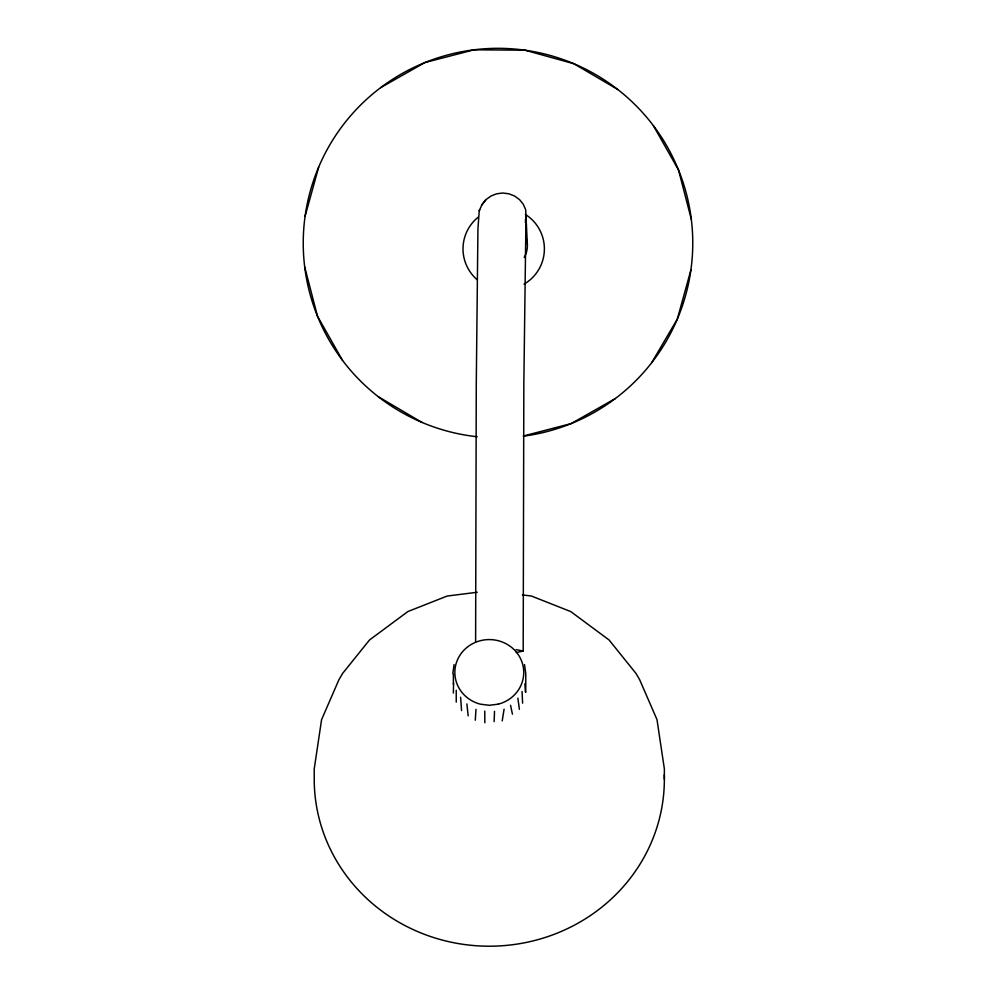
<?xml version="1.0" encoding="UTF-8"?>
<svg xmlns="http://www.w3.org/2000/svg" width="996" height="996" viewBox="0 0 996 996"><rect width="100%" height="100%" fill="white"/><g stroke="black" fill="none" stroke-linecap="round" stroke-linejoin="round"><path stroke-width="1.49" d="M475.615 641.511L476.275 384.332L477.931 228.98L479.238 210.679L482.126 204.392L485.911 199.698L490.829 196.088L496.568 193.809L502.731 193.025L508.881 193.784L514.621 196.038L519.539 199.623L523.323 204.305L525.689 209.758L527.407 245.614A23.78 23.78 0 0 1 524.22 257.503M516.326 652.517L523.186 651.073L523.834 384.269L525.988 216.418L525.39 220.801M453.354 693.029L453.578 683.206M494.141 721.627L494.514 711.331M475.291 720.22L475.976 709.326M452.819 673.595L454.064 664.593M502.208 720.917L504.088 709.152M305.112 216.157L318.658 167.154M690.888 270.028L677.342 319.031L651.583 362.855M485.911 199.698L481.603 205.226M479.238 210.679L479.748 209.857M525.191 222.27L525.689 221.473M380.646 87.648L424.881 62.574L474.096 49.8L524.929 50.198L573.945 63.744L617.769 89.503M615.354 398.525L571.119 423.611L523.398 435.987M477.246 592.259L447.142 596.044L407.862 611.556L369.516 639.98L342.599 673.445L338.926 679.708L321.584 719.647L314.226 768.862L314.226 779.245A175.059 166.954 0 0 0 491.651 946.188A175.059 166.954 0 0 0 664.295 774.751M516.102 649.616L523.186 651.073M522.414 594.911L531.441 596.044L570.72 611.556L609.079 639.98L635.996 673.445L639.656 679.708L656.999 719.647L664.357 768.862L664.357 779.245M378.231 396.669L422.055 422.441M653.438 125.745L678.513 169.967L691.286 219.182M342.562 360.44L317.487 316.205L304.714 267.003M510.562 705.305L512.442 714.207M524.531 664.593L525.764 673.595L525.764 692.369M517.883 698.134L519.389 709.326M466.9 703.911L468.182 715.875M460.6 697.262L461.571 710.584M524.917 683.667L525.365 691.934M522.053 691.485L522.614 703.176M484.753 711.082L484.84 722.76M453.379 674.354L453.379 684.277M456.243 690.265L456.243 702.105M477.159 436.734A194.768 194.768 0 0 1 332.104 141.046A194.768 194.768 0 0 1 661.431 137.149A194.768 194.768 0 0 1 523.423 436.186M525.34 214.414A40.699 40.699 0 0 1 524.045 284.121M477.146 279.714A40.699 40.699 0 0 1 478.317 217.066M526.598 239.451A23.78 23.78 0 0 1 527.357 244.057M498.212 704.172L489.297 705.293L480.383 704.172A34.449 32.856 0 0 1 461.073 653.588A34.449 32.856 0 0 1 517.509 653.588A34.449 32.856 0 0 1 498.212 704.172"/></g></svg>
